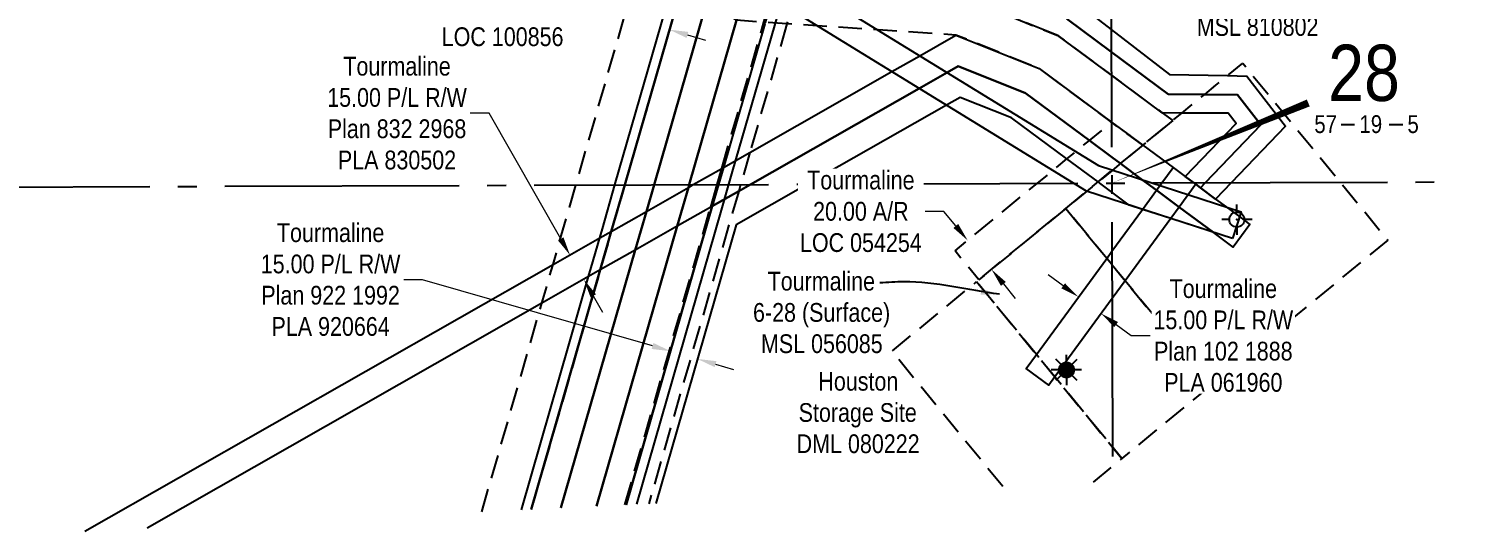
# Model space of a CAD drawing. Extents: x 511972 to 519868, y 5975265 to 5984215.
# Drawn here: x 514937 to 515708, y 5978439 to 5978706 of the extents above; entities that cross this region are included whole.
import ezdxf
from ezdxf.enums import TextEntityAlignment as Align

# ---------------------------------------------------------------- set-up
doc = ezdxf.new("R2010")
doc.units = 0
doc.header["$LTSCALE"] = 5
doc.header["$PDSIZE"] = 0.5
for name, pattern in [('foc-ACCESSROAD', [3.75, 2.5, -1.25]), ('foc-FLOWLINE', [3.75, 2.5, -1.25]), ('foc-QUARTERLINE', [33, 25, -3, 2, -3])]:
    doc.linetypes.add(name, pattern=pattern)
doc.layers.get('Defpoints').update_dxf_attribs({"color": 9})
for name, color, linetype in [('10', 1, 'Continuous'), ('9', 3, 'Continuous'), ('AS-POWER', 104, 'foc-POWER'), ('F-AR', 190, 'foc-ACCESSROAD'), ('F-EZE', 190, 'foc-FLOWLINE'), ('F-RW', 190, 'Continuous'), ('F-WS', 190, 'foc-ACCESSROAD'), ('F-WS-S', 8, 'Continuous'), ('L-QSEC', 8, 'foc-QUARTERLINE'), ('L-SECLBL', 7, 'Continuous'), ('oil_and_gas_wells_pt', 7, 'Continuous')]:
    doc.layers.add(name, color=color, linetype=linetype)
for name, color, linetype, lineweight in [('F-AR-T', 190, 'Continuous', 9), ('F-RW-T', 190, 'Continuous', 9), ('F-WS-T', 190, 'Continuous', 9)]:
    doc.layers.add(name, color=color, linetype=linetype, lineweight=lineweight)
doc.styles.add('80CG', font='ARIALN.TTF', dxfattribs={"height": 10})
doc.styles.add('80L', font='ARIALN.TTF', dxfattribs={"height": 10})
doc.styles.add('foc-LtypeFont', font='ARIALN.TTF', dxfattribs={"height": 7.35})
doc.styles.add('SIMPLEX', font='ARIALN.TTF')
doc.linetypes.add('foc-POWER', pattern='A,6,-1,["P",foc-LtypeFont,S=0.2,R=0,X=-0.625,Y=-0.75],-1.24,4', length=12.24)
doc.dimstyles.new('Compass 5 000', dxfattribs={"dimscale": 5, "dimtxt": 9, "dimasz": 2, "dimexe": 0.2, "dimexo": 0.0625, "dimgap": 0.5, "dimtad": 0, "dimtih": 1, "dimtoh": 1, "dimzin": 0, "dimdsep": 46, "dimtxsty": '80CG', "dimcen": 0.1, "dimse1": 1, "dimse2": 1, "dimclrd": 256, "dimclrt": 256, "dimaunit": 1, "dimadec": 4, "dimazin": 0, "dimtfac": 0.06, "dimtofl": 0, "dimtmove": 0, "dimatfit": 1, "dimfxl": 0.2, "dimtolj": 1, "dimtzin": 0, "dimlwd": -1, "dimarcsym": 0})

# ---------------------------------------------------------------- blocks, each defined once
blk = doc.blocks.new('*D534')
at = {"layer": 'Defpoints', "color": 0, "transparency": 16777216}
for p in [(515342.04, 5978652.29), (515349.44, 5978639.31), (515225.6, 5978585.85)]:
    blk.add_point(p, dxfattribs=at)
at = {"layer": 'F-RW-T', "transparency": 16777216}
for p, q in [((515182.4, 5978661.55), (515172.4, 5978661.55)), ((515220.64, 5978594.54), (515182.4, 5978661.55)), ((515237.95, 5978564.19), (515242.91, 5978555.51))]:
    blk.add_line(p, q, dxfattribs=at)
for points in [[(515222.09, 5978595.36), (515219.19, 5978593.71), (515225.6, 5978585.85)], [(515239.4, 5978565.02), (515236.51, 5978563.37), (515233, 5978572.88)]]:
    blk.add_solid(points, dxfattribs=at)
at = {"layer": 'F-RW-T', "transparency": 16777216, "insert": (515133.32, 5978661.55), "char_height": 10, "attachment_point": 5, "style": '80CG'}
blk.add_mtext('\\A1;Tourmaline\\P15.00 P/L R/W\\PPlan 832 2968\\PPLA 830502', dxfattribs=at)
blk = doc.blocks.new('*D536')
at = {"layer": 'Defpoints', "color": 0, "transparency": 16777216}
for p in [(515466.28, 5978617.22), (515478.97, 5978601.76), (515437.66, 5978593.73)]:
    blk.add_point(p, dxfattribs=at)
at = {"layer": 'F-AR-T', "transparency": 16777216}
for p, q in [((515424.97, 5978609.19), (515414.97, 5978609.19)), ((515431.32, 5978601.46), (515424.97, 5978609.19)), ((515456.69, 5978570.54), (515463.04, 5978562.81))]:
    blk.add_line(p, q, dxfattribs=at)
for points in [[(515432.6, 5978602.51), (515430.03, 5978600.4), (515437.66, 5978593.73)], [(515457.98, 5978571.59), (515455.41, 5978569.48), (515450.35, 5978578.27)]]:
    blk.add_solid(points, dxfattribs=at)
at = {"layer": 'F-AR-T', "transparency": 16777216, "insert": (515380.68, 5978609.19), "char_height": 10, "attachment_point": 5, "style": '80CG', "bg_fill": 3, "box_fill_scale": 1.1, "bg_fill_color": 256, "bg_fill_true_color": 13158600, "bg_fill_transparency": 0}
blk.add_mtext('\\A1;Tourmaline\\P20.00 A/R^JLOC 054254', dxfattribs=at)
blk = doc.blocks.new('*D538')
at = {"layer": 'Defpoints', "color": 0, "transparency": 16777216}
for p in [(515254.56, 5978713), (515253.34, 5978708.74), (515277.37, 5978701.82)]:
    blk.add_point(p, dxfattribs=at)
at = {"layer": 'F-AR-T', "transparency": 16777216}
for p, q in [((515233.92, 5978718.94), (515223.92, 5978718.94)), ((515244.95, 5978715.77), (515233.92, 5978718.94)), ((515288.21, 5978703.31), (515297.82, 5978700.54))]:
    blk.add_line(p, q, dxfattribs=at)
for points in [[(515245.41, 5978717.37), (515244.49, 5978714.16), (515254.56, 5978713)], [(515288.67, 5978704.91), (515287.74, 5978701.7), (515278.6, 5978706.07)]]:
    blk.add_solid(points, dxfattribs=at)
at = {"layer": 'F-AR-T', "transparency": 16777216, "insert": (515189.62, 5978718.94), "char_height": 10, "attachment_point": 5, "style": '80CG'}
blk.add_mtext('\\A1;Tourmaline\\P25.00 A/R\\PLOC 100856', dxfattribs=at)
blk = doc.blocks.new('*D549')
at = {"layer": 'Defpoints', "color": 0, "transparency": 16777216}
for p in [(515279.19, 5978534.69), (515279.99, 5978537.47), (515294.38, 5978533.32)]:
    blk.add_point(p, dxfattribs=at)
at = {"layer": 'F-RW-T', "transparency": 16777216}
for p, q in [((515146.98, 5978572.8), (515136.98, 5978572.8)), ((515269.58, 5978537.46), (515146.98, 5978572.8)), ((515303.19, 5978527.77), (515312.79, 5978525))]:
    blk.add_line(p, q, dxfattribs=at)
for points in [[(515270.04, 5978539.06), (515269.12, 5978535.86), (515279.19, 5978534.69)], [(515303.65, 5978529.37), (515302.72, 5978526.17), (515293.58, 5978530.54)]]:
    blk.add_solid(points, dxfattribs=at)
at = {"layer": 'F-RW-T', "transparency": 16777216, "insert": (515097.89, 5978572.8), "char_height": 10, "attachment_point": 5, "style": '80CG'}
blk.add_mtext('\\A1;Tourmaline\\P15.00 P/L R/W\\PPlan 922 1992\\PPLA 920664', dxfattribs=at)
blk = doc.blocks.new('*D566')
at = {"layer": 'Defpoints', "color": 0, "transparency": 16777216}
for p in [(515192.6, 5978826.82), (515184.81, 5978814.13), (515195.57, 5978807.52)]:
    blk.add_point(p, dxfattribs=at)
at = {"layer": 'F-RW-T', "transparency": 16777216}
for p, q in [((515208.6, 5978828.73), (515213.83, 5978837.25)), ((515190.34, 5978799), (515165.03, 5978757.77)), ((515165.03, 5978757.77), (515155.03, 5978757.77))]:
    blk.add_line(p, q, dxfattribs=at)
for points in [[(515207.18, 5978829.6), (515210.02, 5978827.86), (515203.36, 5978820.21)], [(515188.92, 5978799.87), (515191.76, 5978798.13), (515195.57, 5978807.52)]]:
    blk.add_solid(points, dxfattribs=at)
at = {"layer": 'F-RW-T', "transparency": 16777216, "insert": (515115.95, 5978757.77), "char_height": 10, "attachment_point": 5, "style": '80CG'}
blk.add_mtext('\\A1;15.00 P/L R/W^JPlan 832 1675\\P(Not on PLSR)', dxfattribs=at)
blk = doc.blocks.new('L-SECLBL')
at = {"layer": '9', "color": 7}
for p, q in [((-5.08, -27.83), (-12.29, -27.83)), ((20.7, -27.83), (13.5, -27.83))]:
    blk.add_line(p, q, dxfattribs=at)
at = {"layer": '10', "color": 2, "style": 'SIMPLEX'}
blk.add_attdef('SEC', text='', height=30, dxfattribs=at).set_placement((0, 0), align=Align.MIDDLE)
at = {"layer": '10', "color": 5, "style": '80L'}
blk.add_attdef('TWP', text='', height=9.5, dxfattribs=at).set_placement((-14.43, -27.37), align=Align.MIDDLE_RIGHT)
blk.add_attdef('RGE', text='', height=9.5, dxfattribs=at).set_placement((3.62, -27.37), align=Align.MIDDLE_CENTER)
blk.add_attdef('MER', text='', height=9.5, dxfattribs=at).set_placement((23.17, -27.37), align=Align.MIDDLE_LEFT)
blk = doc.blocks.new('*D567')
at = {"layer": 'Defpoints', "color": 0, "transparency": 16777216}
for p in [(515500.28, 5978568.6), (515512.39, 5978559.76), (515508.75, 5978554.78)]:
    blk.add_point(p, dxfattribs=at)
at = {"layer": 'F-RW-T', "transparency": 16777216}
for p, q in [((515488.57, 5978569.52), (515480.49, 5978575.42)), ((515516.83, 5978548.88), (515524.9, 5978542.98)), ((515524.9, 5978542.98), (515534.9, 5978542.98))]:
    blk.add_line(p, q, dxfattribs=at)
for points in [[(515489.55, 5978570.87), (515487.58, 5978568.18), (515496.64, 5978563.63)], [(515517.81, 5978550.23), (515515.84, 5978547.53), (515508.75, 5978554.78)]]:
    blk.add_solid(points, dxfattribs=at)
at = {"layer": 'F-RW-T', "transparency": 16777216, "insert": (515573.99, 5978542.98), "char_height": 10, "attachment_point": 5, "style": '80CG', "bg_fill": 3, "box_fill_scale": 1.1, "bg_fill_color": 256, "bg_fill_true_color": 13158600, "bg_fill_transparency": 0}
blk.add_mtext('\\A1;Tourmaline\\P15.00 P/L R/W\\PPlan 102 1888\\PPLA 061960', dxfattribs=at)
blk = doc.blocks.new('GAS')
h = blk.add_hatch(color=255)
h.dxf.hatch_style = 1
edge = h.paths.add_edge_path()
edge.add_arc((0, 0), 0.9, 0, 360)
for p, q in [((0, 0.81), (0, 1.62)), ((-0.81, 0), (-1.62, 0)), ((-0.57, 0.57), (-1.14, 1.14)), ((0.57, 0.57), (1.14, 1.14)), ((1.62, 0), (0.81, 0)), ((-0.57, -0.57), (-1.14, -1.14)), ((0, -0.81), (0, -1.62)), ((1.14, -1.14), (0.57, -0.57))]:
    blk.add_line(p, q)
blk.add_circle((0, 0), 0.8)
blk = doc.blocks.new('GABD')
for p, q in [((0, 0.81), (0, 1.62)), ((-0.81, 0), (-1.62, 0)), ((1.62, 0), (0.81, 0)), ((0, -0.81), (0, -1.62))]:
    blk.add_line(p, q)
blk.add_circle((0, 0), 0.8)

msp = doc.modelspace()

# ---------------------------------------------------------------- linework, layer by layer
at = {"layer": 'AS-POWER', "flags": 128}
msp.add_lwpolyline([(515261.182, 5978453.066), (515306.352, 5978609.847), (515309.812, 5978621.859), (515312.297, 5978630.48), (515334.739, 5978708.374), (515340.183, 5978727.267), (515340.408, 5978728.052), (515342.862, 5978736.565), (515345.736, 5978746.539), (515347.171, 5978751.521), (515517.926, 5979344.183), (515541.754, 5979426.908), (515607.274, 5979654.311), (515611.424, 5979668.716), (515622.486, 5979707.11), (515599.195, 5979706.361), (515580.3, 5979705.753), (515575.686, 5979705.604), (515575.634, 5979707.238), (515928.935, 5980230.768), (515998.835, 5980334.344)], dxfattribs=at)
at = {"layer": 'F-AR', "flags": 128}
for points in [[(515547.009, 5978657.607), (515531.065, 5978644.522), (515514.381, 5978656.7), (515475.832, 5978685.416), (515431.376, 5978703.213), (515341.233, 5978709.218), (515329.65, 5978709.989), (515328.977, 5978710.034), (515314.422, 5978711.086), (515298.465, 5978720.882), (515285.208, 5978729.021), (515280.786, 5978731.735), (515245.887, 5978753.16), (515046.597, 5978875.507), (515042.149, 5978884.668), (515009.284, 5978952.349), (515002.703, 5978965.902), (514985.366, 5979001.605), (514971.11, 5979030.965), (514991.917, 5979033.911), (515019.863, 5978976.358), (515026.448, 5978962.799), (515028.594, 5978958.379), (515062.042, 5978889.5), (515286.532, 5978751.68), (515290.955, 5978748.965), (515304.211, 5978740.829), (515320.118, 5978731.063), (515320.829, 5978730.627), (515334.646, 5978729.71), (515335.319, 5978729.665), (515346.902, 5978728.896), (515352.956, 5978728.494), (515435.791, 5978722.993), (515445.167, 5978719.239), (515468.83, 5978709.767), (515485.663, 5978703.028), (515514.3, 5978681.825), (515541.308, 5978661.828), (515547.009, 5978657.607)], [(515489.956, 5978610.777), (515443.579, 5978572.709), (515430.889, 5978588.168), (515474.713, 5978624.139), (515490.597, 5978637.178), (515502.546, 5978646.986), (515514.381, 5978656.7), (515531.065, 5978644.522), (515519.119, 5978634.715), (515514.464, 5978630.893), (515507.17, 5978624.907), (515506.372, 5978624.255), (515489.956, 5978610.777)]]:
    msp.add_lwpolyline(points, close=True, dxfattribs=at)
msp.add_lwpolyline([(515178.521, 5978449.053), (515210.556, 5978560.247), (515216.501, 5978580.882), (515228.707, 5978623.246), (515257.488, 5978723.153), (515245.887, 5978753.16), (515280.786, 5978731.735), (515285.208, 5978729.021), (515254.76, 5978623.34), (515247.57, 5978598.443), (515241.689, 5978577.975), (515204.915, 5978450.335)], dxfattribs=at)
at = {"layer": 'F-EZE'}
for points in [[(515254.853, 5978452.759), (515300.59, 5978611.507), (515304.049, 5978623.519), (515306.535, 5978632.141), (515328.977, 5978710.034), (515334.421, 5978728.927), (515334.646, 5978729.71), (515337.1, 5978738.226), (515339.974, 5978748.199), (515341.41, 5978753.181), (515512.164, 5979345.843), (515535.992, 5979428.568), (515601.512, 5979655.972), (515605.662, 5979670.376), (515614.443, 5979700.852), (515599.388, 5979700.368), (515580.493, 5979699.759), (515569.886, 5979699.418), (515569.724, 5979704.439), (515569.579, 5979708.985), (515923.964, 5980234.123), (515991.583, 5980334.319)], [(515512.301, 5979302.961), (515352.024, 5978746.669), (515350.587, 5978741.684), (515347.714, 5978731.712), (515346.902, 5978728.896), (515346.705, 5978728.208), (515341.233, 5978709.218), (515321.477, 5978640.648), (515316.555, 5978623.563), (515315.533, 5978620.014), (515267.522, 5978453.374)]]:
    msp.add_lwpolyline(points, dxfattribs=at)
at = {"layer": 'F-RW', "flags": 128}
for points in [[(515578.96, 5978594.758), (515501.07, 5978619.912), (515062.042, 5978889.5), (514981.418, 5979056.044), (514974.843, 5979069.542), (515227.241, 5979231.494), (515234.11, 5979240.58), (515228.129, 5979245.098), (515344.751, 5979399.39), (515350.737, 5979394.876), (515354.154, 5979399.396), (515437.395, 5979579.405), (515946.624, 5980334.161)], [(515964.752, 5980334.225), (515450.495, 5979572.016), (515367.095, 5979391.653), (515362.707, 5979385.85), (515368.692, 5979381.337), (515252.055, 5979227.026), (515246.074, 5979231.545), (515237.596, 5979220.329), (515156.829, 5979168.553), (514994.073, 5979064.07), (515073.614, 5978899.985), (515507.399, 5978633.622), (515583.569, 5978609.021), (515578.96, 5978594.758)], [(516049.288, 5980334.522), (515981.53, 5980234.325), (515890.937, 5980100.344), (515660.977, 5979760.282), (515644.174, 5979703.814), (515621.718, 5979650.134), (515613.045, 5979652.641), (515602.148, 5979655.788), (515601.512, 5979655.972), (515587.743, 5979659.949), (515570.461, 5979664.941), (515511.792, 5979461.301), (515502.325, 5979428.449), (515312.823, 5978770.719), (515311.391, 5978765.746), (515308.516, 5978755.768), (515304.211, 5978740.829), (515298.465, 5978720.882), (515270.378, 5978623.397), (515266.296, 5978609.234), (515260.351, 5978588.599), (515220.737, 5978451.103)], [(515220.737, 5978451.103), (515260.351, 5978588.599), (515266.296, 5978609.234), (515270.378, 5978623.397), (515298.465, 5978720.882), (515304.211, 5978740.829), (515308.516, 5978755.768), (515311.391, 5978765.746), (515312.823, 5978770.719), (515502.325, 5979428.449), (515511.792, 5979461.301), (515570.461, 5979664.941), (515574.611, 5979679.345), (515580.493, 5979699.759), (515591.43, 5979737.725), (515927.111, 5980234.134), (515994.865, 5980334.331)], [(516016.628, 5980334.407), (515948.875, 5980234.21), (515607.93, 5979730.014), (515602.88, 5979712.489), (515599.388, 5979700.368), (515591.893, 5979674.354), (515587.743, 5979659.949), (515521.059, 5979428.515), (515511.999, 5979397.042), (515328.732, 5978760.959), (515327.298, 5978755.981), (515324.423, 5978746.004), (515320.118, 5978731.063), (515314.422, 5978711.086), (515289.12, 5978623.465), (515288.693, 5978621.984), (515282.748, 5978601.349), (515239.725, 5978452.025)], [(515239.725, 5978452.025), (515282.748, 5978601.349), (515288.693, 5978621.984), (515289.12, 5978623.465), (515314.422, 5978711.086), (515320.118, 5978731.063), (515324.423, 5978746.004), (515327.298, 5978755.981), (515328.732, 5978760.959), (515511.999, 5979397.042), (515521.059, 5979428.515), (515587.743, 5979659.949), (515591.893, 5979674.354), (515599.388, 5979700.368), (515602.88, 5979712.489), (515607.93, 5979730.014), (515948.875, 5980234.21), (516016.628, 5980334.407)], [(516034.768, 5980334.471), (515967.015, 5980234.274), (515644.421, 5979757.212), (515621.68, 5979723.584), (515620.373, 5979719.048), (515606.298, 5979670.193), (515602.148, 5979655.788), (515536.683, 5979428.57), (515512.171, 5979343.485), (515340.557, 5978747.842), (515337.683, 5978737.868), (515335.319, 5978729.665), (515335.095, 5978728.887), (515333.377, 5978722.924), (515329.65, 5978709.989), (515329.417, 5978709.182), (515307.356, 5978632.608), (515304.736, 5978623.521), (515301.412, 5978611.975), (515255.549, 5978452.793)], [(515204.915, 5978450.335), (515241.689, 5978577.975), (515247.57, 5978598.443), (515254.76, 5978623.34), (515285.208, 5978729.021), (515290.955, 5978748.965), (515295.26, 5978763.909), (515298.134, 5978773.883), (515299.566, 5978778.852), (515301.009, 5978783.86), (515448.793, 5979296.797)], [(515199.638, 5978450.079), (515235.465, 5978574.43), (515236.885, 5978579.36), (515241.41, 5978595.066), (515242.831, 5978599.995), (515249.552, 5978623.322), (515280.786, 5978731.735)], [(515285.208, 5978729.021), (515254.76, 5978623.34), (515247.57, 5978598.443), (515241.689, 5978577.975), (515204.915, 5978450.335)], [(515495.469, 5978720.652), (515514.222, 5978706.188), (515545.289, 5978682.231), (515576.237, 5978681.6), (515586.473, 5978681.391), (515607.101, 5978654.642), (515578.229, 5978624.507), (515569.885, 5978615.79), (515561.775, 5978621.784), (515564.341, 5978624.459), (515593.944, 5978655.328), (515581.571, 5978671.44), (515564.067, 5978671.607), (515544.652, 5978671.798), (515514.26, 5978694.297), (515490.577, 5978711.835)], [(515490.577, 5978711.835), (515514.26, 5978694.297), (515544.652, 5978671.798), (515564.067, 5978671.607), (515581.571, 5978671.44), (515593.944, 5978655.328), (515564.341, 5978624.459), (515564.341, 5978624.459), (515561.775, 5978621.784), (515559.26, 5978623.646), (515558.192, 5978624.437), (515553.673, 5978627.782), (515580.794, 5978656.063), (515576.635, 5978661.499), (515551.825, 5978661.645), (515541.308, 5978661.828), (515514.3, 5978681.825), (515485.663, 5978703.028), (515468.83, 5978709.767)], [(514966.892, 5978438.779), (515216.501, 5978580.882), (515241.41, 5978595.066), (515247.57, 5978598.443), (515266.296, 5978609.234), (515288.693, 5978621.984), (515291.311, 5978623.472), (515306.535, 5978632.141), (515307.356, 5978632.608), (515321.477, 5978640.648), (515397.188, 5978683.75), (515412.054, 5978692.212), (515431.376, 5978703.213), (515475.832, 5978685.416), (515514.381, 5978656.7), (515531.065, 5978644.522), (515547.203, 5978632.574), (515553.673, 5978627.782), (515558.192, 5978624.437), (515559.26, 5978623.646), (515561.775, 5978621.784), (515569.885, 5978615.79), (515575.45, 5978611.659), (515582.759, 5978606.247), (515588.191, 5978602.226), (515579.269, 5978590.179), (515568.502, 5978598.151), (515550.407, 5978611.549), (515538.352, 5978620.474), (515533.122, 5978624.349), (515530.739, 5978626.112), (515519.119, 5978634.715), (515514.44, 5978638.179), (515502.546, 5978646.986), (515468.467, 5978672.218), (515432.513, 5978686.611), (515426.633, 5978683.263), (515411.766, 5978674.8), (515321.804, 5978623.582), (515315.533, 5978620.014), (515301.412, 5978611.975), (515300.59, 5978611.507), (515282.748, 5978601.349), (515260.351, 5978588.599), (515241.689, 5978577.975), (515235.465, 5978574.43), (515210.556, 5978560.247), (515000.017, 5978440.388)], [(515255.549, 5978452.793), (515301.412, 5978611.975), (515315.533, 5978620.014), (515321.804, 5978623.582), (515411.766, 5978674.8), (515426.633, 5978683.263), (515432.513, 5978686.611), (515468.467, 5978672.218), (515502.546, 5978646.986), (515514.44, 5978638.179), (515519.119, 5978634.715), (515530.739, 5978626.112), (515533.122, 5978624.349), (515538.352, 5978620.474), (515550.407, 5978611.549), (515568.502, 5978598.151), (515545.94, 5978605.443), (515530.884, 5978610.268), (515523.79, 5978612.603), (515514.5, 5978619.48), (515508.043, 5978624.261), (515507.17, 5978624.907), (515490.597, 5978637.178), (515461.1, 5978659.019), (515433.651, 5978670.007), (515426.346, 5978665.849), (515352.295, 5978623.693), (515314.126, 5978601.962), (515271.37, 5978453.561)]]:
    msp.add_lwpolyline(points, dxfattribs=at)
msp.add_lwpolyline([(515484.127, 5978520.956), (515480.929, 5978516.585), (515468.823, 5978525.442), (515474.3, 5978532.927), (515511.793, 5978584.174), (515514.602, 5978588.013), (515530.884, 5978610.268), (515538.352, 5978620.474), (515541.206, 5978624.378), (515547.203, 5978632.574), (515553.673, 5978627.782), (515558.191, 5978624.437), (515559.26, 5978623.646), (515550.407, 5978611.549), (515545.94, 5978605.443), (515521.62, 5978572.202), (515514.683, 5978562.719), (515484.127, 5978520.956)], close=True, dxfattribs=at)
at = {"layer": 'F-WS', "flags": 128}
for points in [[(515661.716, 5978593.914), (515567.368, 5978516.469), (515521.62, 5978572.202), (515514.625, 5978580.724), (515511.793, 5978584.174), (515489.956, 5978610.777), (515506.372, 5978624.255), (515507.17, 5978624.907), (515514.464, 5978630.893), (515519.119, 5978634.715), (515531.065, 5978644.522), (515547.009, 5978657.607), (515551.825, 5978661.645), (515564.067, 5978671.607), (515569.993, 5978676.474), (515576.237, 5978681.6), (515584.304, 5978688.222), (515636.436, 5978624.712), (515661.716, 5978593.914)], [(515567.368, 5978516.469), (515519.833, 5978477.464), (515514.938, 5978483.426), (515484.127, 5978520.956), (515474.3, 5978532.927), (515442.421, 5978571.759), (515443.579, 5978572.709), (515489.956, 5978610.777), (515511.793, 5978584.174), (515514.625, 5978580.724), (515521.62, 5978572.202), (515567.368, 5978516.469)]]:
    msp.add_lwpolyline(points, close=True, dxfattribs=at)
msp.add_lwpolyline([(515456.393, 5978462.544), (515397.206, 5978534.639), (515442.421, 5978571.759), (515474.3, 5978532.927), (515484.127, 5978520.956), (515514.938, 5978483.426), (515519.833, 5978477.464), (515514.97, 5978473.472), (515504.503, 5978464.879)], dxfattribs=at)
at = {"layer": 'L-QSEC'}
for p, q in [((515511.898, 5979428.484), (515514.991, 5978465.388)), ((514711.473, 5978621.396), (515694.327, 5978624.923))]:
    msp.add_line(p, q, dxfattribs=at)
at = {"layer": 'L-SECLBL', "flags": 128}
msp.add_lwpolyline([(515514.485, 5978624.285, 0, 3.998, 0), (515619.302, 5978667.02, 0, 0, 0)], format="xyseb", dxfattribs=at)
at = {"layer": 'oil_and_gas_wells_pt'}
for p in [(515581.211, 5978604.862), (515490.332, 5978524.673)]:
    msp.add_point(p, dxfattribs=at)

# ---------------------------------------------------------------- block references
at = {"layer": 'F-WS-S', "color": 3, "xscale": 4.999999999999988, "yscale": 4.999999999999988, "zscale": 4.999999999999988}
for name, p in [('GABD', (515581.211, 5978604.862)), ('GAS', (515490.332, 5978524.673))]:
    msp.add_blockref(name, p, dxfattribs=at)
at = {"layer": 'L-SECLBL', "color": 3, "xscale": 0.999404, "yscale": 0.999404, "zscale": 0.999404}
msp.add_blockref('L-SECLBL', (515649.031, 5978683.087), dxfattribs=at).add_auto_attribs({'SEC': '28', 'TWP': '57', 'RGE': '19', 'MER': '5'})

# ---------------------------------------------------------------- texts
at = {"layer": 'F-WS-T', "char_height": 9.99404, "attachment_point": 1, "style": '80L'}
for s, width, insert in [('\\pi8.0716;Tourmaline\\P\\pi0.33407;7-28 (Surface)\\P\\pi4.5778;MSL 810802', 72.62387, (515555.238, 5978746.092)), ('\\pi8.0728;Tourmaline\\P\\pi0.27729;6-28 (Surface)\\P\\pi4.5142;MSL 056085', 72.62619, (515322.895, 5978577.006)), ('\\pi13.624;Houston\\P\\pi3.1052;Storage Site\\P\\pi2.0587;DML 080222', 68.20608, (515344.401, 5978523.656))]:
    msp.add_mtext_dynamic_manual_height_columns(s, width=width, gutter_width=50, heights=[0], dxfattribs=dict(at, insert=insert))

# ---------------------------------------------------------------- dimensions: what is measured, and where the dimension line sits
at = {"layer": 'F-AR-T', "color": 0}
dim = msp.add_linear_dim(base=(515254.562, 5978712.998), p1=(515277.371, 5978701.819), p2=(515253.336, 5978708.743), angle=163.929377, text='Tourmaline\\P25.00 A/R\\PLOC 100856', dimstyle='Compass 5 000', dxfattribs=at)
dim.commit()
dim.dimension.update_dxf_attribs({"geometry": '*D538', "text_midpoint": (515189.618, 5978718.945), "dimtype": 161})
at = {"layer": 'F-RW-T'}
for base, p1, p2, angle, text, picture, middle in [((515195.575, 5978807.521), (515192.6, 5978826.817), (515184.81, 5978814.129), 238.453286, '15.00 P/L R/W^JPlan 832 1675\\P(Not on PLSR)', '*D566', (515115.947, 5978757.771)), ((515279.187, 5978534.687), (515294.378, 5978533.319), (515279.988, 5978537.467), 163.920606, 'Tourmaline\\P15.00 P/L R/W\\PPlan 922 1992\\PPLA 920664', '*D549', (515097.889, 5978572.797))]:
    dim = msp.add_linear_dim(base=base, p1=p1, p2=p2, angle=angle, text=text, dimstyle='Compass 5 000', dxfattribs=at)
    dim.commit()
    dim.dimension.update_dxf_attribs({"geometry": picture, "text_midpoint": middle, "dimtype": 161})

# ---------------------------------------------------------------- leaders
at = {"layer": 'F-WS-T', "path_type": 1}
msp.add_leader([(515454.648, 5978565.089), (515403.672, 5978571.658), (515390.883, 5978571.125)], dimstyle='Compass 5 000', override={"dimgap": 0.5, "dimtad": 0}, dxfattribs=at)

# ---------------------------------------------------------------- next in the draw order: dimensions: what is measured, and where the dimension line sits
at = {"layer": 'F-AR-T', "color": 0}
dim = msp.add_aligned_dim(p1=(515478.97, 5978601.759), p2=(515466.281, 5978617.218), distance=37.027, text='Tourmaline\\P20.00 A/R^JLOC 054254', dimstyle='Compass 5 000', override={"dimtfill": 1}, dxfattribs=at)
dim.commit()
dim.dimension.update_dxf_attribs({"geometry": '*D536', "text_midpoint": (515380.681, 5978609.185)})

# ---------------------------------------------------------------- next in the draw order: dimensions: what is measured, and where the dimension line sits
at = {"layer": 'F-RW-T'}
dim = msp.add_linear_dim(base=(515225.595, 5978585.853), p1=(515349.438, 5978639.315), p2=(515342.035, 5978652.289), angle=119.707399, text='Tourmaline\\P15.00 P/L R/W\\PPlan 832 2968\\PPLA 830502', dimstyle='Compass 5 000', dxfattribs=at)
dim.commit()
dim.dimension.update_dxf_attribs({"geometry": '*D534', "text_midpoint": (515133.318, 5978661.552), "dimtype": 161})
dim = msp.add_aligned_dim(p1=(515500.279, 5978568.603), p2=(515512.387, 5978559.757), distance=-6.164, text='Tourmaline\\P15.00 P/L R/W\\PPlan 102 1888\\PPLA 061960', dimstyle='Compass 5 000', override={"dimtfill": 1}, dxfattribs=at)
dim.commit()
dim.dimension.update_dxf_attribs({"geometry": '*D567', "text_midpoint": (515573.986, 5978542.981)})

doc.saveas('drawing.dxf')
